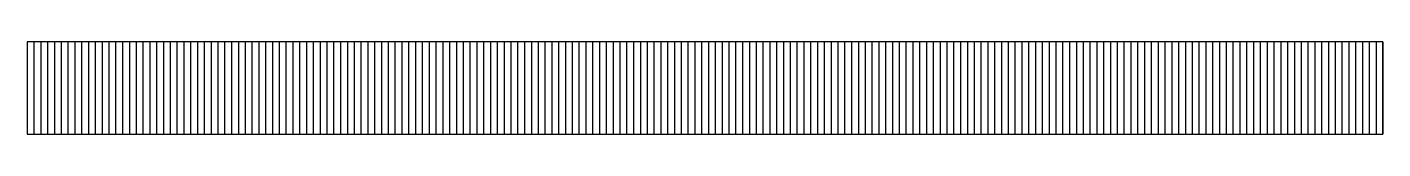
# Model space of a CAD drawing. Header units: millimetres. Extents: x -128 to -28, y 13 to 20.
import ezdxf

# ---------------------------------------------------------------- set-up
doc = ezdxf.new("R2010")
doc.units = ezdxf.units.MM
doc.layers.get('0').update_dxf_attribs({"linetype": 'CONTINUOUS'})

msp = doc.modelspace()

# ---------------------------------------------------------------- linework, layer by layer
for p, q in [((-128.4, 20.21), (-128.4, 13.41)), ((-127.9, 20.21), (-127.9, 13.41)), ((-127.4, 20.21), (-127.4, 13.41)), ((-126.89, 20.21), (-126.89, 13.41)), ((-126.39, 20.21), (-126.39, 13.41)), ((-125.89, 20.21), (-125.89, 13.41)), ((-125.39, 20.21), (-125.39, 13.41)), ((-124.88, 20.21), (-124.88, 13.41)), ((-124.38, 20.21), (-124.38, 13.41)), ((-123.88, 20.21), (-123.88, 13.41)), ((-123.38, 20.21), (-123.38, 13.41)), ((-122.87, 20.21), (-122.87, 13.41)), ((-122.37, 20.21), (-122.37, 13.41)), ((-121.87, 20.21), (-121.87, 13.41)), ((-121.37, 20.21), (-121.37, 13.41)), ((-120.86, 20.21), (-120.86, 13.41)), ((-120.36, 20.21), (-120.36, 13.41)), ((-119.86, 20.21), (-119.86, 13.41)), ((-119.36, 20.21), (-119.36, 13.41)), ((-118.85, 20.21), (-118.85, 13.41)), ((-118.35, 20.21), (-118.35, 13.41)), ((-117.85, 20.21), (-117.85, 13.41)), ((-117.35, 20.21), (-117.35, 13.41)), ((-116.84, 20.21), (-116.84, 13.41)), ((-116.34, 20.21), (-116.34, 13.41)), ((-115.84, 20.21), (-115.84, 13.41)), ((-115.34, 20.21), (-115.34, 13.41)), ((-114.83, 20.21), (-114.83, 13.41)), ((-114.33, 20.21), (-114.33, 13.41)), ((-113.83, 20.21), (-113.83, 13.41)), ((-113.33, 20.21), (-113.33, 13.41)), ((-112.82, 20.21), (-112.82, 13.41)), ((-112.32, 20.21), (-112.32, 13.41)), ((-111.82, 20.21), (-111.82, 13.41)), ((-111.32, 20.21), (-111.32, 13.41)), ((-110.81, 20.21), (-110.81, 13.41)), ((-110.31, 20.21), (-110.31, 13.41)), ((-109.81, 20.21), (-109.81, 13.41)), ((-109.31, 20.21), (-109.31, 13.41)), ((-108.8, 20.21), (-108.8, 13.41)), ((-108.3, 20.21), (-108.3, 13.41)), ((-107.8, 20.21), (-107.8, 13.41)), ((-107.3, 20.21), (-107.3, 13.41)), ((-106.79, 20.21), (-106.79, 13.41)), ((-106.29, 20.21), (-106.29, 13.41)), ((-105.79, 20.21), (-105.79, 13.41)), ((-105.29, 20.21), (-105.29, 13.41)), ((-104.78, 20.21), (-104.78, 13.41)), ((-104.28, 20.21), (-104.28, 13.41)), ((-103.78, 20.21), (-103.78, 13.41)), ((-103.28, 20.21), (-103.28, 13.41)), ((-102.77, 20.21), (-102.77, 13.41)), ((-102.27, 20.21), (-102.27, 13.41)), ((-101.77, 20.21), (-101.77, 13.41)), ((-101.27, 20.21), (-101.27, 13.41)), ((-100.76, 20.21), (-100.76, 13.41)), ((-100.26, 20.21), (-100.26, 13.41)), ((-99.76, 20.21), (-99.76, 13.41)), ((-99.26, 20.21), (-99.26, 13.41)), ((-98.75, 20.21), (-98.75, 13.41)), ((-98.25, 20.21), (-98.25, 13.41)), ((-97.75, 20.21), (-97.75, 13.41)), ((-97.25, 20.21), (-97.25, 13.41)), ((-96.74, 20.21), (-96.74, 13.41)), ((-96.24, 20.21), (-96.24, 13.41)), ((-95.74, 20.21), (-95.74, 13.41)), ((-95.23, 20.21), (-95.23, 13.41)), ((-94.73, 20.21), (-94.73, 13.41)), ((-94.23, 20.21), (-94.23, 13.41)), ((-93.73, 20.21), (-93.73, 13.41)), ((-93.22, 20.21), (-93.22, 13.41)), ((-92.72, 20.21), (-92.72, 13.41)), ((-92.22, 20.21), (-92.22, 13.41)), ((-91.72, 20.21), (-91.72, 13.41)), ((-91.21, 20.21), (-91.21, 13.41)), ((-90.71, 20.21), (-90.71, 13.41)), ((-90.21, 20.21), (-90.21, 13.41)), ((-89.71, 20.21), (-89.71, 13.41)), ((-89.2, 20.21), (-89.2, 13.41)), ((-88.7, 20.21), (-88.7, 13.41)), ((-88.2, 20.21), (-88.2, 13.41)), ((-87.7, 20.21), (-87.7, 13.41)), ((-87.19, 20.21), (-87.19, 13.41)), ((-86.69, 20.21), (-86.69, 13.41)), ((-86.19, 20.21), (-86.19, 13.41)), ((-85.69, 20.21), (-85.69, 13.41)), ((-85.18, 20.21), (-85.18, 13.41)), ((-84.68, 20.21), (-84.68, 13.41)), ((-84.18, 20.21), (-84.18, 13.41)), ((-83.68, 20.21), (-83.68, 13.41)), ((-83.17, 20.21), (-83.17, 13.41)), ((-82.67, 20.21), (-82.67, 13.41)), ((-82.17, 20.21), (-82.17, 13.41)), ((-81.67, 20.21), (-81.67, 13.41)), ((-81.16, 20.21), (-81.16, 13.41)), ((-80.66, 20.21), (-80.66, 13.41)), ((-80.16, 20.21), (-80.16, 13.41)), ((-79.66, 20.21), (-79.66, 13.41)), ((-79.15, 20.21), (-79.15, 13.41)), ((-78.65, 20.21), (-78.65, 13.41)), ((-78.15, 20.21), (-78.15, 13.41)), ((-77.65, 20.21), (-77.65, 13.41)), ((-77.14, 20.21), (-77.14, 13.41)), ((-76.64, 20.21), (-76.64, 13.41)), ((-76.14, 20.21), (-76.14, 13.41)), ((-75.64, 20.21), (-75.64, 13.41)), ((-75.13, 20.21), (-75.13, 13.41)), ((-74.63, 20.21), (-74.63, 13.41)), ((-74.13, 20.21), (-74.13, 13.41)), ((-73.63, 20.21), (-73.63, 13.41)), ((-73.12, 20.21), (-73.12, 13.41)), ((-72.62, 20.21), (-72.62, 13.41)), ((-72.12, 20.21), (-72.12, 13.41)), ((-71.62, 20.21), (-71.62, 13.41)), ((-71.11, 20.21), (-71.11, 13.41)), ((-70.61, 20.21), (-70.61, 13.41)), ((-70.11, 20.21), (-70.11, 13.41)), ((-69.61, 20.21), (-69.61, 13.41)), ((-69.1, 20.21), (-69.1, 13.41)), ((-68.6, 20.21), (-68.6, 13.41)), ((-68.1, 20.21), (-68.1, 13.41)), ((-67.6, 20.21), (-67.6, 13.41)), ((-67.09, 20.21), (-67.09, 13.41)), ((-66.59, 20.21), (-66.59, 13.41)), ((-66.09, 20.21), (-66.09, 13.41)), ((-65.59, 20.21), (-65.59, 13.41)), ((-65.08, 20.21), (-65.08, 13.41)), ((-64.58, 20.21), (-64.58, 13.41)), ((-64.08, 20.21), (-64.08, 13.41)), ((-63.58, 20.21), (-63.58, 13.41)), ((-63.07, 20.21), (-63.07, 13.41)), ((-62.57, 20.21), (-62.57, 13.41)), ((-62.07, 20.21), (-62.07, 13.41)), ((-61.57, 20.21), (-61.57, 13.41)), ((-61.06, 20.21), (-61.06, 13.41)), ((-60.56, 20.21), (-60.56, 13.41)), ((-60.06, 20.21), (-60.06, 13.41)), ((-59.56, 20.21), (-59.56, 13.41)), ((-59.05, 20.21), (-59.05, 13.41)), ((-58.55, 20.21), (-58.55, 13.41)), ((-58.05, 20.21), (-58.05, 13.41)), ((-57.55, 20.21), (-57.55, 13.41)), ((-57.04, 20.21), (-57.04, 13.41)), ((-56.54, 20.21), (-56.54, 13.41)), ((-56.04, 20.21), (-56.04, 13.41)), ((-55.54, 20.21), (-55.54, 13.41)), ((-55.03, 20.21), (-55.03, 13.41)), ((-54.53, 20.21), (-54.53, 13.41)), ((-54.03, 20.21), (-54.03, 13.41)), ((-53.53, 20.21), (-53.53, 13.41)), ((-53.02, 20.21), (-53.02, 13.41)), ((-52.52, 20.21), (-52.52, 13.41)), ((-52.02, 20.21), (-52.02, 13.41)), ((-51.52, 20.21), (-51.52, 13.41)), ((-51.01, 20.21), (-51.01, 13.41)), ((-50.51, 20.21), (-50.51, 13.41)), ((-50.01, 20.21), (-50.01, 13.41)), ((-49.51, 20.21), (-49.51, 13.41)), ((-49, 20.21), (-49, 13.41)), ((-48.5, 20.21), (-48.5, 13.41)), ((-48, 20.21), (-48, 13.41)), ((-47.5, 20.21), (-47.5, 13.41)), ((-46.99, 20.21), (-46.99, 13.41)), ((-46.49, 20.21), (-46.49, 13.41)), ((-45.99, 20.21), (-45.99, 13.41)), ((-45.49, 20.21), (-45.49, 13.41)), ((-44.98, 20.21), (-44.98, 13.41)), ((-44.48, 20.21), (-44.48, 13.41)), ((-43.98, 20.21), (-43.98, 13.41)), ((-43.48, 20.21), (-43.48, 13.41)), ((-42.97, 20.21), (-42.97, 13.41)), ((-42.47, 20.21), (-42.47, 13.41)), ((-41.97, 20.21), (-41.97, 13.41)), ((-41.47, 20.21), (-41.47, 13.41)), ((-40.96, 20.21), (-40.96, 13.41)), ((-40.46, 20.21), (-40.46, 13.41)), ((-39.96, 20.21), (-39.96, 13.41)), ((-39.46, 20.21), (-39.46, 13.41)), ((-38.95, 20.21), (-38.95, 13.41)), ((-38.45, 20.21), (-38.45, 13.41)), ((-37.95, 20.21), (-37.95, 13.41)), ((-37.45, 20.21), (-37.45, 13.41)), ((-36.94, 20.21), (-36.94, 13.41)), ((-36.44, 20.21), (-36.44, 13.41)), ((-35.94, 20.21), (-35.94, 13.41)), ((-35.44, 20.21), (-35.44, 13.41)), ((-34.93, 20.21), (-34.93, 13.41)), ((-34.43, 20.21), (-34.43, 13.41)), ((-33.93, 20.21), (-33.93, 13.41)), ((-33.43, 20.21), (-33.43, 13.41)), ((-32.92, 20.21), (-32.92, 13.41)), ((-32.42, 20.21), (-32.42, 13.41)), ((-31.92, 20.21), (-31.92, 13.41)), ((-31.42, 20.21), (-31.42, 13.41)), ((-30.91, 20.21), (-30.91, 13.41)), ((-30.41, 20.21), (-30.41, 13.41)), ((-29.91, 20.21), (-29.91, 13.41)), ((-29.41, 20.21), (-29.41, 13.41)), ((-28.9, 20.21), (-28.9, 13.41)), ((-28.4, 20.21), (-28.4, 13.41))]:
    msp.add_line(p, q)
msp.add_lwpolyline([(-28.4, 20.21), (-128.4, 20.21), (-128.4, 13.41), (-28.4, 13.41)], close=True)

doc.saveas('drawing.dxf')
